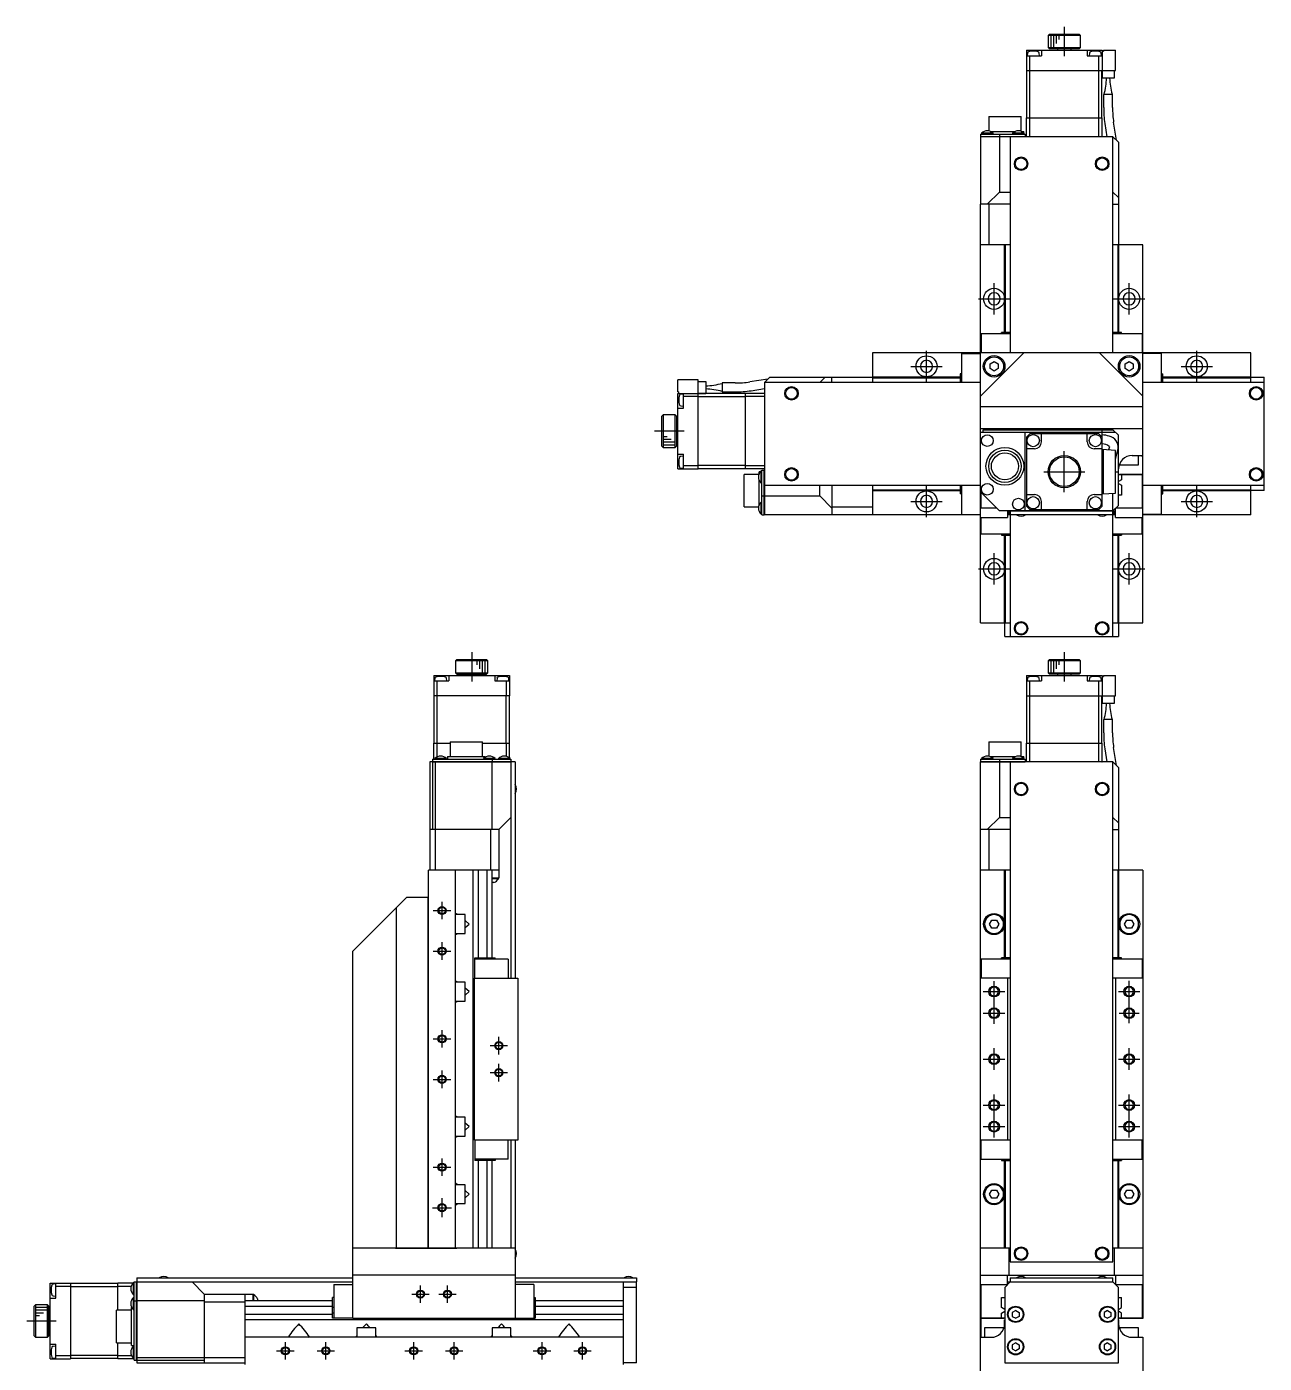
# Model space of a CAD drawing. Extents: x -3 to 923, y -8 to 769.
# Drawn here: x -2.7 to 455.3, y 274.6 to 769.4 of the extents above; entities that cross this region are included whole.
import ezdxf

# ---------------------------------------------------------------- set-up
doc = ezdxf.new("R2010")
doc.units = 0
doc.header["$LTSCALE"] = 0.5
doc.linetypes.add('CENTER', pattern=[50.8, 31.75, -6.35, 6.35, -6.35])
for name, color, linetype in [('MSM_CENTER', 1, 'CENTER'), ('MSM_CONTINUOUS', 7, 'CONTINUOUS'), ('MSM_NARROW', 5, 'CONTINUOUS')]:
    doc.layers.add(name, color=color, linetype=linetype)

msp = doc.modelspace()

# ---------------------------------------------------------------- linework, layer by layer
at = {"layer": 'MSM_CENTER'}
for p, q in [((381.32, 769.44), (381.32, 758.49)), ((355.32, 662.91), (355.32, 674.51)), ((405.32, 662.91), (405.32, 674.51)), ((349.52, 668.71), (361.12, 668.71)), ((399.52, 668.71), (411.12, 668.71)), ((330.32, 637.91), (330.32, 649.51)), ((430.32, 637.91), (430.32, 649.51)), ((324.52, 643.71), (336.12, 643.71)), ((424.52, 643.71), (436.12, 643.71)), ((240.55, 619.71), (229.6, 619.71)), ((381.32, 597.11), (381.32, 612.31)), ((373.72, 604.71), (388.92, 604.71)), ((330.32, 587.91), (330.32, 599.51)), ((430.32, 587.91), (430.32, 599.51)), ((324.52, 593.71), (336.12, 593.71)), ((424.52, 593.71), (436.12, 593.71)), ((355.32, 562.91), (355.32, 574.51)), ((405.32, 562.91), (405.32, 574.51)), ((349.52, 568.71), (361.12, 568.71)), ((399.52, 568.71), (411.12, 568.71)), ((162, 537.95), (162, 527)), ((381.32, 537.95), (381.32, 527)), ((151, 438.98), (151, 445.48)), ((147.75, 442.23), (154.25, 442.23)), ((147.75, 427.23), (154.25, 427.23)), ((151, 423.98), (151, 430.48)), ((355.32, 400.23), (355.32, 416.23)), ((405.32, 400.58), (405.32, 416.23)), ((351.32, 412.23), (359.32, 412.23)), ((401.32, 412.23), (409.32, 412.23)), ((351.32, 404.23), (359.32, 404.23)), ((401.67, 404.23), (408.97, 404.23)), ((151, 391.48), (151, 397.98)), ((147.75, 394.73), (154.25, 394.73)), ((168.75, 392.23), (175.25, 392.23)), ((172, 388.98), (172, 395.48)), ((355.32, 383.23), (355.32, 391.23)), ((405.32, 383.23), (405.32, 391.23)), ((351.32, 387.23), (359.32, 387.23)), ((401.32, 387.23), (409.32, 387.23)), ((151, 376.48), (151, 382.98)), ((168.75, 382.23), (175.25, 382.23)), ((172, 378.98), (172, 385.48)), ((147.75, 379.73), (154.25, 379.73)), ((355.32, 358.23), (355.32, 374.23)), ((405.32, 358.23), (405.32, 374.23)), ((351.32, 370.23), (359.32, 370.23)), ((401.32, 370.23), (409.32, 370.23)), ((351.32, 362.23), (359.32, 362.23)), ((401.32, 362.23), (409.32, 362.23)), ((147.75, 347.23), (154.25, 347.23)), ((151, 343.98), (151, 350.48)), ((147.5, 332.23), (154.5, 332.23)), ((151, 328.73), (151, 335.73)), ((143, 297), (143, 303.46)), ((153, 297), (153, 303.46)), ((139.77, 300.23), (146.23, 300.23)), ((149.77, 300.23), (156.23, 300.23)), ((8.22, 290.23), (-2.72, 290.23)), ((93, 276), (93, 282.46)), ((108, 276), (108, 282.46)), ((140.5, 276), (140.5, 282.46)), ((155.5, 276), (155.5, 282.46)), ((188, 276), (188, 282.46)), ((203, 276), (203, 282.46)), ((89.77, 279.23), (96.23, 279.23)), ((104.77, 279.23), (111.23, 279.23)), ((137.27, 279.23), (143.73, 279.23)), ((152.27, 279.23), (158.73, 279.23)), ((184.77, 279.23), (191.23, 279.23)), ((199.77, 279.23), (206.23, 279.23))]:
    msp.add_line(p, q, dxfattribs=at)
at = {"layer": 'MSM_CONTINUOUS'}
for p, q in [((375.82, 766.71), (375.32, 766.21)), ((387.32, 766.21), (375.32, 766.21)), ((375.32, 766.21), (375.32, 761.71)), ((375.82, 766.71), (386.82, 766.71)), ((387.32, 766.21), (386.82, 766.71)), ((387.32, 761.71), (387.32, 766.21)), ((367.32, 760.71), (395.32, 760.71)), ((367.32, 760.71), (367.32, 753.21)), ((367.32, 758.71), (372.82, 758.71)), ((367.66, 759.7), (367.57, 758.71)), ((368.52, 753.21), (368.52, 758.71)), ((372.07, 758.71), (371.99, 759.7)), ((372.82, 760.71), (372.82, 758.71)), ((375.32, 761.71), (387.32, 761.71)), ((375.32, 761.71), (375.82, 761.21)), ((386.82, 761.21), (375.82, 761.21)), ((378.82, 761.21), (378.82, 760.71)), ((383.82, 760.71), (383.82, 761.21)), ((386.82, 761.21), (387.32, 761.71)), ((389.82, 760.71), (389.82, 758.71)), ((389.82, 758.71), (395.32, 758.71)), ((390.66, 759.7), (390.57, 758.71)), ((394.12, 753.21), (394.12, 758.71)), ((395.07, 758.71), (394.99, 759.7)), ((395.32, 760.71), (395.32, 750.41)), ((395.32, 760.41), (395.82, 760.41)), ((395.82, 760.71), (400.32, 760.71)), ((395.82, 760.71), (395.82, 760.41)), ((400.32, 753.21), (400.32, 760.71)), ((367.32, 753.21), (400.32, 753.21)), ((367.42, 735.71), (367.42, 753.21)), ((368.56, 735.71), (368.56, 753.21)), ((394.08, 735.71), (394.08, 753.21)), ((395.22, 735.71), (395.22, 753.21)), ((399.72, 753.21), (399.72, 750.41)), ((399.72, 750.41), (395.32, 750.41)), ((399.17, 744.41), (395.87, 744.41)), ((395.87, 744.41), (395.87, 739.55)), ((399.17, 739.55), (399.17, 744.41)), ((353.32, 736.21), (365.32, 736.21)), ((353.32, 736.21), (353.32, 730.87)), ((365.32, 730.74), (365.32, 736.21)), ((367.32, 728.71), (367.32, 735.71)), ((367.32, 735.71), (395.32, 735.71)), ((368.52, 728.71), (368.52, 735.71)), ((394.12, 728.71), (394.12, 735.71)), ((395.32, 728.81), (395.32, 735.71)), ((396.3, 733.58), (397.07, 728.71)), ((400.62, 727.42), (399.56, 734.1)), ((350.32, 729.71), (350.32, 728.81)), ((350.32, 729.71), (366.82, 729.71)), ((350.32, 728.81), (350.42, 728.71)), ((350.32, 728.81), (366.82, 728.81)), ((399.32, 728.71), (350.32, 728.71)), ((350.32, 728.71), (350.32, 703.81)), ((350.67, 730.01), (350.67, 729.71)), ((354.97, 730.01), (350.67, 730.01)), ((353.9, 730.71), (363.24, 730.71)), ((354.97, 729.71), (354.97, 730.01)), ((357.32, 729.71), (357.32, 728.81)), ((357.36, 728.71), (357.32, 728.81)), ((357.32, 728.71), (357.32, 708.21)), ((361.32, 728.71), (361.32, 648.71)), ((362.17, 730.01), (362.17, 729.71)), ((366.47, 730.01), (362.17, 730.01)), ((365.4, 730.71), (366.32, 730.71)), ((366.32, 730.15), (366.32, 730.71)), ((366.47, 729.71), (366.47, 730.01)), ((366.72, 728.71), (366.82, 728.81)), ((366.82, 729.71), (366.82, 728.81)), ((395.22, 728.71), (395.32, 728.81)), ((401.32, 726.71), (399.32, 728.71)), ((399.32, 648.71), (399.32, 728.71)), ((401.32, 726.71), (401.32, 703.81)), ((352.82, 703.71), (357.32, 708.21)), ((357.32, 708.21), (361.32, 708.21)), ((399.32, 708.21), (401.32, 706.21)), ((350.32, 703.81), (350.42, 703.71)), ((350.32, 688.81), (350.32, 703.71)), ((361.32, 703.71), (350.42, 703.71)), ((353.32, 703.71), (353.32, 688.71)), ((399.32, 703.71), (401.32, 703.71)), ((401.22, 703.71), (401.32, 703.81)), ((401.32, 703.71), (401.32, 688.81)), ((350.32, 688.81), (350.42, 688.71)), ((350.32, 548.71), (350.32, 688.71)), ((361.32, 688.71), (350.32, 688.71)), ((359.22, 656.21), (359.22, 688.71)), ((359.52, 656.21), (359.52, 688.71)), ((410.32, 688.71), (399.32, 688.71)), ((401.12, 688.71), (401.12, 656.21)), ((401.22, 688.71), (401.32, 688.81)), ((401.42, 688.71), (401.42, 656.21)), ((410.32, 548.71), (410.32, 688.71)), ((350.52, 655.71), (350.52, 648.71)), ((361.32, 655.71), (350.52, 655.71)), ((358.12, 655.71), (358.12, 656.21)), ((361.32, 656.21), (358.12, 656.21)), ((402.52, 656.21), (399.32, 656.21)), ((410.12, 655.71), (399.32, 655.71)), ((402.52, 655.71), (402.52, 656.21)), ((410.12, 655.71), (410.12, 648.71)), ((310.32, 648.71), (310.32, 637.71)), ((450.32, 648.71), (310.32, 648.71)), ((343.32, 648.51), (343.32, 637.71)), ((343.32, 648.51), (350.32, 648.51)), ((350.32, 632.71), (366.32, 648.71)), ((394.32, 648.71), (410.32, 632.71)), ((417.32, 648.51), (410.32, 648.51)), ((417.32, 637.71), (417.32, 648.51)), ((450.32, 637.71), (450.32, 648.71)), ((353.82, 644.58), (355.32, 645.44)), ((353.82, 642.85), (353.82, 644.58)), ((355.32, 645.44), (356.82, 644.58)), ((356.82, 644.58), (356.82, 642.85)), ((403.82, 644.58), (405.32, 645.44)), ((403.82, 642.85), (403.82, 644.58)), ((405.32, 645.44), (406.82, 644.58)), ((406.82, 644.58), (406.82, 642.85)), ((245.82, 638.71), (238.32, 638.71)), ((238.32, 634.21), (238.32, 638.71)), ((245.82, 605.71), (245.82, 638.71)), ((271.62, 639.01), (264.94, 637.95)), ((272.32, 639.71), (270.32, 637.71)), ((272.32, 639.71), (295.22, 639.71)), ((290.82, 637.71), (292.82, 639.71)), ((295.32, 639.61), (295.22, 639.71)), ((295.32, 639.71), (310.22, 639.71)), ((295.32, 637.71), (295.32, 639.71)), ((310.32, 639.61), (310.22, 639.71)), ((310.32, 639.81), (342.82, 639.81)), ((310.32, 639.51), (342.82, 639.51)), ((342.82, 640.91), (342.82, 637.71)), ((343.32, 640.91), (342.82, 640.91)), ((355.32, 641.98), (353.82, 642.85)), ((356.82, 642.85), (355.32, 641.98)), ((405.32, 641.98), (403.82, 642.85)), ((406.82, 642.85), (405.32, 641.98)), ((417.32, 640.91), (417.82, 640.91)), ((417.82, 637.71), (417.82, 640.91)), ((417.82, 639.81), (450.32, 639.81)), ((417.82, 639.51), (450.32, 639.51)), ((450.32, 639.71), (455.32, 639.71)), ((455.32, 597.71), (455.32, 639.71)), ((238.32, 634.21), (238.62, 634.21)), ((238.32, 633.71), (248.62, 633.71)), ((238.32, 605.71), (238.32, 633.71)), ((238.62, 633.71), (238.62, 634.21)), ((240.32, 633.46), (239.34, 633.38)), ((240.32, 628.21), (240.32, 633.71)), ((245.82, 638.11), (248.62, 638.11)), ((263.32, 633.61), (245.82, 633.61)), ((248.62, 638.11), (248.62, 633.71)), ((254.62, 637.56), (254.62, 634.26)), ((259.48, 637.56), (254.62, 637.56)), ((254.62, 634.26), (259.48, 634.26)), ((270.22, 633.71), (263.32, 633.71)), ((263.32, 605.71), (263.32, 633.71)), ((265.46, 634.69), (270.32, 635.46)), ((270.32, 633.61), (270.22, 633.71)), ((350.32, 637.71), (270.32, 637.71)), ((270.32, 637.71), (270.32, 588.71)), ((455.32, 637.71), (410.32, 637.71)), ((239.34, 629.05), (240.32, 628.96)), ((245.82, 632.51), (240.32, 632.51)), ((263.32, 632.47), (245.82, 632.47)), ((270.32, 632.51), (263.32, 632.51)), ((350.32, 632.91), (350.42, 632.91)), ((410.32, 628.71), (350.32, 628.71)), ((350.42, 632.91), (350.42, 632.81)), ((410.32, 632.81), (410.22, 632.81)), ((232.82, 625.71), (232.32, 625.21)), ((232.32, 614.21), (232.32, 625.21)), ((237.32, 625.71), (232.82, 625.71)), ((232.82, 625.71), (232.82, 613.71)), ((237.82, 625.21), (237.32, 625.71)), ((237.32, 613.71), (237.32, 625.71)), ((237.82, 625.21), (237.82, 614.21)), ((238.32, 628.21), (240.32, 628.21)), ((238.32, 622.21), (237.82, 622.21)), ((350.32, 620.81), (350.42, 620.71)), ((350.32, 620.71), (410.32, 620.71)), ((400.32, 619.21), (350.32, 619.21)), ((351.32, 620.21), (399.32, 620.21)), ((351.32, 619.21), (351.32, 620.21)), ((351.32, 619.31), (395.32, 619.31)), ((362.32, 620.41), (362.32, 620.71)), ((398.32, 620.41), (362.32, 620.41)), ((366.82, 590.21), (366.82, 619.21)), ((368.52, 618.71), (367.32, 617.51)), ((394.12, 618.71), (368.52, 618.71)), ((372.82, 615.71), (372.82, 618.71)), ((389.82, 615.71), (389.82, 618.71)), ((395.32, 617.51), (394.12, 618.71)), ((395.32, 619.31), (395.22, 619.21)), ((395.32, 619.31), (395.32, 620.21)), ((395.32, 591.91), (395.32, 619.21)), ((398.32, 620.71), (398.32, 620.41)), ((401.32, 618.21), (399.32, 620.21)), ((410.32, 620.81), (410.22, 620.71)), ((232.32, 614.21), (232.82, 613.71)), ((232.82, 613.71), (237.32, 613.71)), ((237.32, 613.71), (237.82, 614.21)), ((237.82, 617.21), (238.32, 617.21)), ((367.32, 617.51), (367.32, 591.91)), ((397.98, 613.92), (397.71, 612.8)), ((397.85, 614.08), (397.93, 613.98)), ((397.93, 613.98), (397.97, 613.9)), ((401.32, 592.21), (401.32, 618.21)), ((238.32, 611.21), (240.32, 611.21)), ((240.32, 610.46), (239.34, 610.38)), ((240.32, 605.71), (240.32, 611.21)), ((370.32, 613.21), (367.32, 613.21)), ((395.32, 613.21), (392.32, 613.21)), ((400.32, 612.61), (395.32, 612.96)), ((395.82, 596.5), (395.82, 612.93)), ((400.32, 609.45), (401.19, 613.17)), ((400.32, 596.81), (400.32, 612.61)), ((401.19, 613.17), (401.19, 613.18)), ((406.42, 610.71), (410.32, 610.71)), ((408.82, 607.21), (408.82, 610.71)), ((410.22, 610.21), (410.22, 610.71)), ((410.32, 610.21), (410.22, 610.21)), ((238.32, 605.71), (245.82, 605.71)), ((239.34, 606.05), (240.32, 605.96)), ((245.82, 606.91), (240.32, 606.91)), ((263.32, 606.95), (245.82, 606.95)), ((263.32, 605.81), (245.82, 605.81)), ((262.82, 591.71), (262.82, 603.71)), ((268.29, 603.71), (262.82, 603.71)), ((270.32, 606.91), (263.32, 606.91)), ((270.32, 605.71), (263.32, 605.71)), ((268.32, 603.79), (268.32, 604.71)), ((268.89, 604.71), (268.32, 604.71)), ((269.32, 604.86), (269.03, 604.86)), ((269.03, 604.86), (269.03, 600.56)), ((269.32, 605.21), (270.22, 605.21)), ((269.32, 588.71), (269.32, 605.21)), ((270.32, 605.11), (270.22, 605.21)), ((270.22, 588.71), (270.22, 605.21)), ((400.32, 604.71), (401.32, 604.71)), ((401.42, 604.21), (401.32, 604.21)), ((401.42, 604.21), (401.42, 605.71)), ((410.32, 603.71), (401.72, 603.71)), ((401.72, 603.71), (401.72, 603.61)), ((401.82, 607.67), (401.82, 607.21)), ((401.82, 607.21), (408.82, 607.21)), ((268.32, 592.29), (268.32, 601.64)), ((269.03, 600.56), (269.32, 600.56)), ((270.32, 599.71), (350.32, 599.71)), ((290.82, 595.71), (290.82, 599.71)), ((295.32, 599.71), (295.32, 588.81)), ((310.32, 599.71), (310.32, 588.71)), ((342.82, 599.71), (342.82, 596.51)), ((343.32, 599.71), (343.32, 588.91)), ((401.32, 603.61), (410.12, 603.61)), ((402.52, 601.74), (401.33, 601.05)), ((401.33, 600.38), (402.52, 599.69)), ((402.52, 603.61), (402.52, 601.74)), ((402.52, 599.69), (402.52, 596.01)), ((410.12, 603.61), (410.12, 591.21)), ((410.32, 599.71), (455.32, 599.71)), ((417.32, 588.91), (417.32, 599.71)), ((417.82, 596.51), (417.82, 599.71)), ((450.32, 588.71), (450.32, 599.71)), ((269.32, 595.71), (270.22, 595.71)), ((270.32, 595.75), (270.22, 595.71)), ((270.32, 595.71), (290.82, 595.71)), ((295.32, 591.21), (290.82, 595.71)), ((342.82, 597.91), (310.32, 597.91)), ((342.82, 597.61), (310.32, 597.61)), ((343.32, 596.51), (342.82, 596.51)), ((350.32, 597.21), (357.32, 590.21)), ((350.52, 591.21), (350.52, 597.01)), ((367.32, 596.21), (370.32, 596.21)), ((392.32, 596.21), (395.32, 596.21)), ((395.32, 596.46), (400.32, 596.81)), ((399.32, 543.71), (399.32, 596.74)), ((402.52, 596.01), (401.32, 596.01)), ((417.32, 596.51), (417.82, 596.51)), ((450.32, 597.91), (417.82, 597.91)), ((450.32, 597.61), (417.82, 597.61)), ((455.32, 597.71), (450.32, 597.71)), ((262.82, 591.71), (268.16, 591.71)), ((269.32, 593.36), (269.03, 593.36)), ((269.03, 593.36), (269.03, 589.06)), ((269.03, 589.06), (269.32, 589.06)), ((295.32, 591.71), (310.32, 591.71)), ((343.32, 588.91), (350.32, 588.91)), ((356.32, 591.21), (350.52, 591.21)), ((399.82, 590.21), (357.32, 590.21)), ((360.32, 590.21), (360.32, 587.71)), ((360.82, 590.21), (360.82, 588.71)), ((361.32, 590.21), (361.32, 543.71)), ((399.32, 590.11), (361.32, 590.11)), ((367.32, 591.91), (368.52, 590.71)), ((368.52, 590.71), (394.12, 590.71)), ((372.82, 590.71), (372.82, 593.71)), ((389.82, 590.71), (389.82, 593.71)), ((394.12, 590.71), (395.32, 591.91)), ((401.32, 592.21), (399.32, 590.21)), ((399.82, 588.71), (399.82, 590.21)), ((400.32, 591.01), (400.12, 591.01)), ((410.12, 591.21), (400.32, 591.21)), ((400.32, 587.71), (400.32, 591.01)), ((417.32, 588.91), (410.32, 588.91)), ((269.32, 588.71), (270.22, 588.71)), ((270.22, 588.71), (270.32, 588.81)), ((295.22, 588.71), (270.32, 588.71)), ((295.22, 588.71), (295.32, 588.81)), ((310.22, 588.71), (295.32, 588.71)), ((310.22, 588.71), (310.32, 588.81)), ((350.32, 588.71), (310.32, 588.71)), ((350.32, 587.71), (360.32, 587.71)), ((350.52, 581.71), (350.52, 587.71)), ((400.32, 588.71), (360.32, 588.71)), ((400.32, 587.71), (410.32, 587.71)), ((410.12, 581.71), (410.12, 587.71)), ((450.32, 588.71), (410.32, 588.71)), ((350.52, 581.71), (361.32, 581.71)), ((358.12, 581.71), (358.12, 581.21)), ((358.12, 581.21), (361.32, 581.21)), ((359.22, 548.71), (359.22, 581.21)), ((359.52, 548.71), (359.52, 581.21)), ((399.32, 581.71), (410.12, 581.71)), ((399.32, 581.21), (402.52, 581.21)), ((401.12, 581.21), (401.12, 548.71)), ((401.42, 581.21), (401.42, 548.71)), ((402.52, 581.71), (402.52, 581.21)), ((350.32, 548.71), (361.32, 548.71)), ((359.32, 543.71), (359.32, 548.71)), ((399.32, 548.71), (410.32, 548.71)), ((401.32, 548.71), (401.32, 543.71)), ((359.32, 543.71), (401.32, 543.71)), ((156.5, 535.23), (156, 534.73)), ((156, 534.73), (156, 530.23)), ((168, 534.73), (156, 534.73)), ((156.5, 535.23), (167.5, 535.23)), ((168, 534.73), (167.5, 535.23)), ((168, 530.23), (168, 534.73)), ((375.82, 535.23), (375.32, 534.73)), ((387.32, 534.73), (375.32, 534.73)), ((375.32, 534.73), (375.32, 530.23)), ((375.82, 535.23), (386.82, 535.23)), ((387.32, 534.73), (386.82, 535.23)), ((387.32, 530.23), (387.32, 534.73)), ((156, 530.23), (156.5, 529.73)), ((156, 530.23), (168, 530.23)), ((156.5, 529.73), (167.5, 529.73)), ((159.5, 529.73), (159.5, 529.23)), ((164.5, 529.23), (164.5, 529.73)), ((167.5, 529.73), (168, 530.23)), ((375.32, 530.23), (387.32, 530.23)), ((375.32, 530.23), (375.82, 529.73)), ((386.82, 529.73), (375.82, 529.73)), ((378.82, 529.73), (378.82, 529.23)), ((383.82, 529.23), (383.82, 529.73)), ((386.82, 529.73), (387.32, 530.23)), ((148, 529.23), (148, 521.73)), ((148, 529.23), (176, 529.23)), ((148, 527.23), (153.5, 527.23)), ((148.34, 528.21), (148.25, 527.23)), ((149.2, 521.73), (149.2, 527.23)), ((152.75, 527.23), (152.66, 528.21)), ((153.5, 529.23), (153.5, 527.23)), ((170.5, 529.23), (170.5, 527.23)), ((170.5, 527.23), (176, 527.23)), ((171.34, 528.21), (171.25, 527.23)), ((174.8, 521.73), (174.8, 527.23)), ((175.75, 527.23), (175.66, 528.21)), ((176, 529.23), (176, 521.73)), ((367.32, 529.23), (367.32, 521.73)), ((367.32, 529.23), (395.32, 529.23)), ((367.32, 527.23), (372.82, 527.23)), ((367.66, 528.21), (367.57, 527.23)), ((368.52, 521.73), (368.52, 527.23)), ((372.07, 527.23), (371.99, 528.21)), ((372.82, 529.23), (372.82, 527.23)), ((389.82, 529.23), (389.82, 527.23)), ((389.82, 527.23), (395.32, 527.23)), ((390.66, 528.21), (390.57, 527.23)), ((394.12, 521.73), (394.12, 527.23)), ((395.07, 527.23), (394.99, 528.21)), ((395.32, 529.23), (395.32, 518.93)), ((395.32, 528.93), (395.82, 528.93)), ((395.82, 529.23), (400.32, 529.23)), ((395.82, 529.23), (395.82, 528.93)), ((400.32, 521.73), (400.32, 529.23)), ((176, 521.73), (148, 521.73)), ((148.1, 504.23), (148.1, 521.73)), ((149.24, 504.23), (149.24, 521.73)), ((174.76, 504.23), (174.76, 521.73)), ((175.9, 504.23), (175.9, 521.73)), ((367.32, 521.73), (400.32, 521.73)), ((367.42, 504.23), (367.42, 521.73)), ((368.56, 504.23), (368.56, 521.73)), ((394.08, 504.23), (394.08, 521.73)), ((395.22, 504.23), (395.22, 521.73)), ((399.72, 521.73), (399.72, 518.93)), ((399.72, 518.93), (395.32, 518.93)), ((399.17, 512.93), (395.87, 512.93)), ((395.87, 512.93), (395.87, 508.06)), ((399.17, 508.06), (399.17, 512.93)), ((154, 504.73), (154, 499.23)), ((154, 504.73), (166, 504.73)), ((166, 499.23), (166, 504.73)), ((353.32, 504.73), (365.32, 504.73)), ((353.32, 504.73), (353.32, 499.38)), ((365.32, 499.25), (365.32, 504.73)), ((148, 498.23), (148, 504.23)), ((148, 504.23), (154, 504.23)), ((149.2, 499.13), (149.2, 504.23)), ((166, 504.23), (176, 504.23)), ((174.8, 499.32), (174.8, 504.23)), ((176, 498.66), (176, 504.23)), ((367.32, 497.23), (367.32, 504.23)), ((367.32, 504.23), (395.32, 504.23)), ((368.52, 497.23), (368.52, 504.23)), ((394.12, 497.23), (394.12, 504.23)), ((395.32, 497.33), (395.32, 504.23)), ((396.3, 502.09), (397.07, 497.23)), ((400.62, 495.93), (399.56, 502.61)), ((147.4, 497.23), (146.5, 497.23)), ((146.5, 497.23), (146.5, 457.23)), ((147.4, 497.23), (147.5, 497.13)), ((147.5, 498.23), (176.5, 498.23)), ((147.5, 498.23), (147.5, 497.33)), ((147.5, 497.33), (176.5, 497.33)), ((147.5, 497.33), (147.6, 497.23)), ((176.5, 497.23), (147.5, 497.23)), ((147.5, 497.23), (147.5, 472.23)), ((148.35, 498.52), (148.35, 498.23)), ((152.65, 498.52), (148.35, 498.52)), ((148.5, 497.23), (148.5, 457.23)), ((152.65, 498.23), (152.65, 498.52)), ((153, 499.23), (153, 498.23)), ((153, 499.23), (167, 499.23)), ((166.35, 498.52), (166.35, 498.23)), ((170.65, 498.52), (166.35, 498.52)), ((167, 499.02), (167, 499.23)), ((169.46, 497.23), (169.5, 497.33)), ((169.5, 498.23), (169.5, 497.33)), ((169.5, 472.23), (169.5, 497.23)), ((170.65, 498.23), (170.65, 498.52)), ((171.85, 498.52), (171.85, 498.23)), ((176.15, 498.52), (171.85, 498.52)), ((176.15, 498.23), (176.15, 498.52)), ((176.4, 497.23), (176.5, 497.33)), ((176.5, 498.23), (176.5, 497.33)), ((176.6, 497.23), (176.5, 497.13)), ((176.5, 497.23), (176.5, 417.23)), ((178, 497.23), (176.6, 497.23)), ((178, 497.23), (178, 417.23)), ((350.32, 498.23), (350.32, 497.33)), ((350.32, 498.23), (366.82, 498.23)), ((350.32, 497.33), (350.42, 497.23)), ((350.32, 497.33), (366.82, 497.33)), ((350.32, 258.23), (350.32, 497.23)), ((399.32, 497.23), (350.32, 497.23)), ((350.67, 498.52), (350.67, 498.23)), ((354.97, 498.52), (350.67, 498.52)), ((353.9, 499.23), (363.24, 499.23)), ((354.97, 498.23), (354.97, 498.52)), ((357.32, 498.23), (357.32, 497.33)), ((357.36, 497.23), (357.32, 497.33)), ((357.32, 497.23), (357.32, 476.73)), ((361.32, 497.23), (361.32, 312.23)), ((362.17, 498.52), (362.17, 498.23)), ((366.47, 498.52), (362.17, 498.52)), ((365.4, 499.23), (366.32, 499.23)), ((366.32, 498.66), (366.32, 499.23)), ((366.47, 498.23), (366.47, 498.52)), ((366.72, 497.23), (366.82, 497.33)), ((366.82, 498.23), (366.82, 497.33)), ((395.22, 497.23), (395.32, 497.33)), ((401.32, 495.23), (399.32, 497.23)), ((399.32, 312.23), (399.32, 497.23)), ((401.32, 495.23), (401.32, 457.23)), ((172, 472.23), (176.5, 476.73)), ((352.82, 472.23), (357.32, 476.73)), ((357.32, 476.73), (361.32, 476.73)), ((399.32, 476.73), (401.32, 474.73)), ((172, 472.23), (146.5, 472.23)), ((169, 457.23), (169, 472.23)), ((172, 472.23), (172, 454.23)), ((361.32, 472.23), (350.32, 472.23)), ((353.32, 472.23), (353.32, 457.23)), ((399.32, 472.23), (401.32, 472.23)), ((146, 317.23), (146, 457.23)), ((172, 457.23), (146, 457.23)), ((156, 317.23), (156, 457.23)), ((162.5, 317.23), (162.5, 457.23)), ((164.46, 424.73), (164.46, 457.23)), ((167.54, 457.23), (167.54, 424.73)), ((169.5, 424.73), (169.5, 457.23)), ((361.32, 457.23), (350.32, 457.23)), ((359.22, 424.73), (359.22, 457.23)), ((359.52, 424.73), (359.52, 457.23)), ((410.32, 457.23), (399.32, 457.23)), ((401.12, 457.23), (401.12, 424.73)), ((401.42, 457.23), (401.42, 424.73)), ((410.32, 457.23), (410.32, 291.23)), ((172, 454.23), (169.5, 454.23)), ((171.85, 454.03), (169.5, 454.03)), ((170.22, 452.58), (169.5, 452.58)), ((171.85, 454.03), (171.85, 454.23)), ((138, 447.23), (118, 427.23)), ((138, 447.23), (146, 447.23)), ((145.9, 317.23), (145.9, 447.23)), ((134, 443.23), (134, 317.23)), ((156.12, 441.13), (156, 440.97)), ((159.5, 440.73), (156, 440.73)), ((156.87, 440.73), (156.12, 441.13)), ((159.5, 433.73), (159.5, 440.73)), ((161, 437.23), (159.5, 438.55)), ((159.5, 435.91), (161, 437.23)), ((353.59, 437.23), (354.46, 438.73)), ((354.46, 435.73), (353.59, 437.23)), ((354.46, 438.73), (356.19, 438.73)), ((356.19, 435.73), (354.46, 435.73)), ((356.19, 438.73), (357.05, 437.23)), ((357.05, 437.23), (356.19, 435.73)), ((403.59, 437.23), (404.46, 438.73)), ((404.46, 435.73), (403.59, 437.23)), ((404.46, 438.73), (406.19, 438.73)), ((406.19, 435.73), (404.46, 435.73)), ((406.19, 438.73), (407.05, 437.23)), ((407.05, 437.23), (406.19, 435.73)), ((156, 433.73), (159.5, 433.73)), ((156, 433.48), (156.12, 433.33)), ((156.12, 433.33), (156.87, 433.73)), ((118, 317.33), (118, 427.23)), ((163.1, 424.73), (170.7, 424.73)), ((163.1, 417.23), (163.1, 424.73)), ((175.5, 424.23), (163.1, 424.23)), ((164.98, 424.23), (164.98, 424.73)), ((167.02, 424.23), (167.02, 424.73)), ((170.7, 424.23), (170.7, 424.73)), ((175.5, 424.23), (175.5, 417.23)), ((350.52, 424.23), (350.52, 417.23)), ((361.32, 424.23), (350.52, 424.23)), ((358.12, 424.23), (358.12, 424.73)), ((361.32, 424.73), (358.12, 424.73)), ((402.52, 424.73), (399.32, 424.73)), ((410.12, 424.23), (399.32, 424.23)), ((402.52, 424.23), (402.52, 424.73)), ((410.12, 424.23), (410.12, 417.23)), ((156.12, 416.13), (156, 415.97)), ((159.5, 415.73), (156, 415.73)), ((156.87, 415.73), (156.12, 416.13)), ((159.5, 408.73), (159.5, 415.73)), ((163, 357.23), (163, 417.23)), ((163, 417.23), (179, 417.23)), ((179, 417.23), (179, 357.23)), ((361.32, 417.23), (350.32, 417.23)), ((360.32, 417.23), (360.32, 357.23)), ((410.32, 417.23), (399.32, 417.23)), ((400.32, 417.23), (400.32, 357.23)), ((161, 412.23), (159.5, 413.55)), ((159.5, 410.91), (161, 412.23)), ((156, 408.73), (159.5, 408.73)), ((156, 408.48), (156.12, 408.33)), ((156.12, 408.33), (156.87, 408.73)), ((156.12, 366.13), (156, 365.97)), ((159.5, 365.73), (156, 365.73)), ((156.87, 365.73), (156.12, 366.13)), ((159.5, 358.73), (159.5, 365.73)), ((161, 362.23), (159.5, 363.55)), ((159.5, 360.91), (161, 362.23)), ((156, 358.73), (159.5, 358.73)), ((156, 358.48), (156.12, 358.33)), ((156.12, 358.33), (156.87, 358.73)), ((179, 357.23), (163, 357.23)), ((163.1, 357.23), (163.1, 349.73)), ((175.5, 350.23), (175.5, 357.23)), ((176.5, 357.23), (176.5, 317.23)), ((178, 357.23), (178, 291.23)), ((361.32, 357.23), (350.32, 357.23)), ((350.52, 350.23), (350.52, 357.23)), ((410.32, 357.23), (399.32, 357.23)), ((410.12, 350.23), (410.12, 357.23)), ((175.5, 350.23), (163.1, 350.23)), ((170.7, 349.73), (163.1, 349.73)), ((164.46, 317.23), (164.46, 349.73)), ((164.98, 350.23), (164.98, 349.73)), ((167.02, 350.23), (167.02, 349.73)), ((167.54, 349.73), (167.54, 317.23)), ((169.5, 317.23), (169.5, 349.73)), ((170.7, 350.23), (170.7, 349.73)), ((350.52, 350.23), (361.32, 350.23)), ((358.12, 350.23), (358.12, 349.73)), ((358.12, 349.73), (361.32, 349.73)), ((359.22, 317.23), (359.22, 349.73)), ((359.52, 317.23), (359.52, 349.73)), ((399.32, 350.23), (410.12, 350.23)), ((399.32, 349.73), (402.52, 349.73)), ((401.12, 349.73), (401.12, 317.23)), ((401.42, 349.73), (401.42, 317.23)), ((402.52, 350.23), (402.52, 349.73)), ((156.12, 341.13), (156, 340.97)), ((159.5, 340.73), (156, 340.73)), ((156.87, 340.73), (156.12, 341.13)), ((159.5, 333.73), (159.5, 340.73)), ((161, 337.23), (159.5, 338.55)), ((159.5, 335.91), (161, 337.23)), ((353.59, 337.23), (354.46, 338.73)), ((354.46, 335.73), (353.59, 337.23)), ((354.46, 338.73), (356.19, 338.73)), ((356.19, 338.73), (357.05, 337.23)), ((357.05, 337.23), (356.19, 335.73)), ((403.59, 337.23), (404.46, 338.73)), ((404.46, 335.73), (403.59, 337.23)), ((404.46, 338.73), (406.19, 338.73)), ((406.19, 338.73), (407.05, 337.23)), ((407.05, 337.23), (406.19, 335.73)), ((156, 333.73), (159.5, 333.73)), ((156, 333.48), (156.12, 333.33)), ((156.12, 333.33), (156.87, 333.73)), ((356.19, 335.73), (354.46, 335.73)), ((406.19, 335.73), (404.46, 335.73)), ((118, 317.33), (118.1, 317.23)), ((118, 291.23), (118, 317.23)), ((178, 317.23), (118, 317.23)), ((133.8, 317.23), (133.8, 317.13)), ((156.5, 317.13), (133.8, 317.13)), ((156.5, 317.13), (156.5, 317.23)), ((361.32, 317.23), (350.32, 317.23)), ((360.82, 317.23), (360.82, 307.23)), ((410.32, 317.23), (399.32, 317.23)), ((399.82, 317.23), (399.82, 307.23)), ((361.32, 312.23), (399.32, 312.23)), ((178, 307.23), (118, 307.23)), ((350.32, 307.23), (410.32, 307.23)), ((360.32, 303.93), (360.32, 307.23)), ((400.32, 307.23), (400.32, 303.93)), ((6, 276.23), (6, 304.23)), ((6, 304.23), (13.5, 304.23)), ((8, 303.98), (7.01, 303.89)), ((8, 298.73), (8, 304.23)), ((13.5, 303.03), (8, 303.03)), ((13.5, 304.23), (13.5, 276.23)), ((31, 304.13), (13.5, 304.13)), ((31, 302.98), (13.5, 302.98)), ((36.56, 304.23), (31, 304.23)), ((31, 294.23), (31, 304.23)), ((35.91, 303.03), (31, 303.03)), ((37, 304.38), (36.71, 304.38)), ((36.71, 304.38), (36.71, 300.08)), ((37, 304.73), (37.9, 304.73)), ((37, 275.73), (37, 304.73)), ((38, 304.63), (37.9, 304.73)), ((37.9, 275.73), (37.9, 304.73)), ((38, 306.23), (38, 304.83)), ((38, 306.23), (118, 306.23)), ((38, 304.83), (38.1, 304.73)), ((38, 304.73), (118, 304.73)), ((38, 304.73), (38, 275.73)), ((63, 300.23), (58.5, 304.73)), ((111, 303.73), (111, 291.33)), ((111, 303.73), (118, 303.73)), ((178, 306.23), (223, 306.23)), ((178, 304.73), (223, 304.73)), ((185, 303.73), (178, 303.73)), ((185, 303.73), (185, 291.33)), ((218, 304.73), (218, 274.23)), ((223, 302.73), (218, 302.73)), ((222.9, 304.73), (223, 304.83)), ((223, 306.23), (223, 304.83)), ((223, 274.73), (223, 304.73)), ((350.52, 303.73), (360.32, 303.73)), ((350.52, 291.33), (350.52, 303.73)), ((361.32, 304.73), (359.32, 302.73)), ((359.32, 302.73), (359.32, 274.73)), ((360.32, 304.73), (399.32, 304.73)), ((360.52, 303.93), (360.32, 303.93)), ((361.32, 306.23), (399.32, 306.23)), ((361.32, 306.23), (361.32, 304.73)), ((361.32, 304.83), (399.32, 304.83)), ((399.32, 304.73), (399.32, 306.23)), ((399.32, 304.73), (401.32, 302.73)), ((400.32, 303.93), (400.12, 303.93)), ((400.32, 303.73), (410.12, 303.73)), ((401.32, 274.73), (401.32, 302.73)), ((410.12, 303.73), (410.12, 291.33)), ((6, 298.73), (8, 298.73)), ((7.01, 299.56), (8, 299.48)), ((36.71, 300.08), (37, 300.08)), ((37, 298.88), (36.71, 298.88)), ((36.71, 298.88), (36.71, 294.58)), ((37, 297.73), (37.9, 297.73)), ((38, 297.68), (37.9, 297.73)), ((63, 297.73), (38, 297.73)), ((63, 300.23), (81, 300.23)), ((63, 300.23), (63, 274.73)), ((78, 297.23), (63, 297.23)), ((78, 300.23), (78, 274.23)), ((110.5, 297.73), (78, 297.73)), ((81, 300.23), (81, 297.73)), ((81.2, 300.08), (81, 300.08)), ((81.2, 300.08), (81.2, 297.73)), ((82.65, 298.45), (82.65, 297.73)), ((110.5, 291.33), (110.5, 298.93)), ((111, 298.93), (110.5, 298.93)), ((185, 298.93), (185.5, 298.93)), ((185.5, 298.93), (185.5, 291.33)), ((218, 297.73), (185.5, 297.73)), ((358.12, 298.93), (359.32, 298.93)), ((358.12, 295.25), (358.12, 298.93)), ((401.32, 298.93), (402.52, 298.93)), ((402.52, 295.25), (402.52, 298.93)), ((0.5, 296.23), (0, 295.73)), ((0, 284.73), (0, 295.73)), ((0.5, 296.23), (0.5, 284.23)), ((5, 296.23), (0.5, 296.23)), ((5.5, 295.73), (5, 296.23)), ((5, 284.23), (5, 296.23)), ((5.5, 284.73), (5.5, 295.73)), ((6, 292.73), (5.5, 292.73)), ((36, 294.23), (30.5, 294.23)), ((30.5, 282.23), (30.5, 294.23)), ((36.2, 295.23), (36, 295.23)), ((36, 281.23), (36, 295.23)), ((36.71, 294.58), (37, 294.58)), ((78, 295.76), (110.5, 295.76)), ((110.5, 292.69), (78, 292.69)), ((111, 295.25), (110.5, 295.25)), ((111, 293.2), (110.5, 293.2)), ((185, 295.25), (185.5, 295.25)), ((185, 293.2), (185.5, 293.2)), ((185.5, 295.76), (218, 295.76)), ((218, 292.69), (185.5, 292.69)), ((359.32, 294.56), (358.12, 295.25)), ((358.12, 293.2), (359.32, 293.89)), ((358.12, 291.33), (358.12, 293.2)), ((363.32, 294.17), (362.07, 293.45)), ((362.07, 293.45), (362.07, 292)), ((362.07, 292), (363.32, 291.28)), ((363.32, 294.17), (364.57, 293.45)), ((364.57, 292), (363.32, 291.28)), ((364.57, 293.45), (364.57, 292)), ((397.32, 294.17), (396.07, 293.45)), ((396.07, 293.45), (396.07, 292)), ((396.07, 292), (397.32, 291.28)), ((397.32, 294.17), (398.57, 293.45)), ((398.57, 292), (397.32, 291.28)), ((398.57, 293.45), (398.57, 292)), ((401.33, 294.56), (402.52, 295.25)), ((402.52, 293.2), (401.33, 293.89)), ((402.52, 291.33), (402.52, 293.2)), ((5.5, 287.73), (6, 287.73)), ((218, 290.73), (78, 290.73)), ((118, 291.33), (110.5, 291.33)), ((178, 291.23), (118, 291.23)), ((119.5, 287.73), (119.5, 284.23)), ((126.5, 287.73), (119.5, 287.73)), ((126.5, 284.23), (126.5, 287.73)), ((176.5, 287.73), (169.5, 287.73)), ((169.5, 287.73), (169.5, 284.23)), ((176.5, 284.23), (176.5, 287.73)), ((178, 291.33), (185.5, 291.33)), ((358.92, 291.23), (350.32, 291.23)), ((350.42, 291.23), (350.42, 284.23)), ((359.32, 291.33), (350.52, 291.33)), ((358.82, 287.73), (351.82, 287.73)), ((351.82, 287.73), (351.82, 284.23)), ((358.82, 287.27), (358.82, 287.73)), ((358.92, 291.33), (358.92, 291.23)), ((359.32, 290.73), (359.22, 290.73)), ((359.22, 289.23), (359.22, 290.73)), ((410.12, 291.33), (401.32, 291.33)), ((401.42, 290.73), (401.32, 290.73)), ((401.42, 290.73), (401.42, 289.23)), ((401.72, 291.23), (401.72, 291.33)), ((410.32, 291.23), (401.72, 291.23)), ((408.82, 287.73), (401.82, 287.73)), ((401.82, 287.73), (401.82, 287.27)), ((408.82, 284.23), (408.82, 287.73)), ((0, 284.73), (0.5, 284.23)), ((0.5, 284.23), (5, 284.23)), ((5, 284.23), (5.5, 284.73)), ((30.5, 282.23), (36, 282.23)), ((31, 276.23), (31, 282.23)), ((218, 284.23), (78, 284.23)), ((94.26, 284.23), (94.1, 284.36)), ((101.74, 284.23), (101.9, 284.36)), ((119.26, 284.23), (119.1, 284.36)), ((126.74, 284.23), (126.9, 284.36)), ((169.26, 284.23), (169.1, 284.36)), ((176.74, 284.23), (176.9, 284.36)), ((194.26, 284.23), (194.1, 284.36)), ((201.74, 284.23), (201.9, 284.36)), ((350.32, 284.23), (354.22, 284.23)), ((363.32, 282.17), (362.07, 281.45)), ((363.32, 282.17), (364.57, 281.45)), ((397.32, 282.17), (396.07, 281.45)), ((397.32, 282.17), (398.57, 281.45)), ((406.42, 284.23), (410.32, 284.23)), ((410.32, 284.23), (410.32, 258.23)), ((6, 281.73), (8, 281.73)), ((8, 280.98), (7.01, 280.89)), ((8, 276.23), (8, 281.73)), ((13.5, 277.43), (8, 277.43)), ((31, 277.47), (13.5, 277.47)), ((36.1, 277.43), (31, 277.43)), ((36, 281.23), (37, 281.23)), ((37, 280.88), (36.71, 280.88)), ((36.71, 280.88), (36.71, 276.58)), ((362.07, 281.45), (362.07, 280)), ((362.07, 280), (363.32, 279.28)), ((364.57, 280), (363.32, 279.28)), ((364.57, 281.45), (364.57, 280)), ((396.07, 281.45), (396.07, 280)), ((396.07, 280), (397.32, 279.28)), ((398.57, 280), (397.32, 279.28)), ((398.57, 281.45), (398.57, 280)), ((6, 276.23), (13.5, 276.23)), ((7.01, 276.56), (8, 276.48)), ((31, 276.33), (13.5, 276.33)), ((37, 276.23), (31, 276.23)), ((36.71, 276.58), (37, 276.58)), ((37, 275.73), (37.9, 275.73)), ((37.9, 275.73), (38, 275.83)), ((38, 276.73), (78, 276.73)), ((38, 275.63), (38.1, 275.73)), ((38, 275.73), (63, 275.73)), ((38, 275.63), (38, 274.73)), ((38, 274.73), (78, 274.73)), ((223, 274.73), (218, 274.73)), ((359.32, 274.73), (401.32, 274.73))]:
    msp.add_line(p, q, dxfattribs=at)
for centre, radius in [((365.32, 718.71), 2.5), ((365.32, 718.71), 2.15), ((395.32, 718.71), 2.5), ((395.32, 718.71), 2.15), ((355.32, 668.71), 3.9), ((405.32, 668.71), 3.9), ((330.32, 643.71), 3.9), ((355.32, 643.71), 4), ((355.32, 643.71), 3.5), ((405.32, 643.71), 4), ((405.32, 643.71), 3.5), ((430.32, 643.71), 3.9), ((280.32, 633.71), 2.5), ((280.32, 633.71), 2.15), ((452.32, 633.71), 2.5), ((452.32, 633.71), 2.15), ((352.82, 616.21), 2.15), ((359.32, 606.71), 7), ((369.82, 616.21), 2.25), ((392.82, 616.21), 2.25), ((359.32, 606.71), 6), ((359.32, 606.71), 5), ((381.32, 604.71), 6), ((381.32, 604.71), 5.5), ((280.32, 603.71), 2.5), ((280.32, 603.71), 2.15), ((452.32, 603.71), 2.5), ((452.32, 603.71), 2.15), ((352.82, 598.21), 2.15), ((330.32, 593.71), 3.9), ((364.32, 592.71), 2.15), ((369.82, 593.21), 2.25), ((392.82, 593.21), 2.25), ((430.32, 593.71), 3.9), ((355.32, 568.71), 3.9), ((405.32, 568.71), 3.9), ((365.32, 546.71), 2.5), ((365.32, 546.71), 2.15), ((395.32, 546.71), 2.5), ((395.32, 546.71), 2.15), ((365.32, 487.23), 2.5), ((365.32, 487.23), 2.15), ((395.32, 487.23), 2.5), ((395.32, 487.23), 2.15), ((151, 442.23), 1.23), ((355.32, 437.23), 3.9), ((405.32, 437.23), 3.9), ((151, 427.23), 1.23), ((151, 394.73), 1.23), ((172, 392.23), 1.23), ((172, 382.23), 1.23), ((151, 379.73), 1.23), ((151, 347.23), 1.23), ((355.32, 337.23), 3.9), ((405.32, 337.23), 3.9), ((151, 332.23), 1.23), ((365.32, 315.23), 2.5), ((365.32, 315.23), 2.15), ((395.32, 315.23), 2.5), ((395.32, 315.23), 2.15), ((143, 300.23), 1.23), ((153, 300.23), 1.23), ((363.32, 292.73), 3), ((363.32, 292.73), 2.75), ((397.32, 292.73), 3), ((397.32, 292.73), 2.75), ((363.32, 280.73), 3), ((363.32, 280.73), 2.75), ((397.32, 280.73), 3), ((397.32, 280.73), 2.75), ((93, 279.23), 1.23), ((108, 279.23), 1.23), ((140.5, 279.23), 1.23), ((155.5, 279.23), 1.23), ((188, 279.23), 1.23), ((203, 279.23), 1.23)]:
    msp.add_circle(centre, radius, dxfattribs=at)
at = {"layer": 'MSM_CONTINUOUS', "extrusion": (0, 0, -1)}
for centre, radius in [((-355.32, 668.71), 2.25), ((-405.32, 668.71), 2.25), ((-330.32, 643.71), 2.25), ((-430.32, 643.71), 2.25), ((-330.32, 593.71), 2.25), ((-430.32, 593.71), 2.25), ((-355.32, 568.71), 2.25), ((-405.32, 568.71), 2.25), ((-355.32, 437.23), 3.5), ((-405.32, 437.23), 3.5), ((-355.32, 412.23), 1.62), ((-405.32, 412.23), 1.62), ((-355.32, 404.23), 1.62), ((-405.32, 404.23), 1.62), ((-355.32, 387.23), 1.62), ((-405.32, 387.23), 1.62), ((-355.32, 370.23), 1.62), ((-405.32, 370.23), 1.62), ((-355.32, 362.23), 1.62), ((-405.32, 362.23), 1.62), ((-355.32, 337.23), 3.5), ((-405.32, 337.23), 3.5)]:
    msp.add_circle(centre, radius, dxfattribs=at)
at = {"layer": 'MSM_CONTINUOUS'}
for centre, radius, start, end in [((368.16, 759.65), 0.5, 107.6292, 175), ((369.82, 754.41), 6, 72.3708, 107.6292), ((371.49, 759.65), 0.5, 5, 72.3708), ((391.16, 759.65), 0.5, 107.6292, 175), ((392.82, 754.41), 6, 72.3708, 107.6292), ((394.49, 759.65), 0.5, 5, 72.3708), ((370.08, 751.56), 26.91, 344.5954, 357.5566), ((426.66, 751.83), 28.62, 182.8322, 195.0159), ((435.08, 739.36), 39.2, 179.7178, 188.4755), ((434.84, 739.34), 35.66, 179.6613, 188.4567), ((352.82, 727.91), 3, 44.22, 135.78), ((364.32, 727.91), 3, 44.22, 135.78), ((239.38, 632.88), 0.5, 95, 162.3708), ((247.21, 665.05), 28.62, 272.8322, 285.0159), ((247.47, 608.47), 26.91, 74.5954, 87.5566), ((259.69, 673.23), 35.66, 269.6613, 278.4567), ((259.68, 673.47), 39.2, 269.7178, 278.4755), ((244.62, 631.21), 6, 162.3708, 197.6292), ((239.38, 629.55), 0.5, 197.6292, 265), ((370.32, 615.71), 2.5, 270, 0), ((392.32, 615.71), 2.5, 180, 270), ((394.74, 608.91), 9.45, 70.4373, 86.4987), ((395.13, 610.67), 4.37, 51.3798, 87.4338), ((397.1, 613.75), 4.14, 352.4446, 78.6833), ((244.62, 608.21), 6, 162.3708, 197.6292), ((239.38, 609.88), 0.5, 95, 162.3708), ((406.42, 605.71), 5, 90, 180), ((239.38, 606.55), 0.5, 197.6292, 265), ((271.12, 602.71), 3, 134.22, 225.78), ((370.32, 593.71), 2.5, 0, 90), ((392.32, 593.71), 2.5, 90, 180), ((271.12, 591.21), 3, 134.22, 225.78), ((365.32, 591.21), 3, 236.4427, 303.5573), ((395.32, 591.21), 3, 236.4427, 303.5573), ((148.83, 528.17), 0.5, 107.6292, 175), ((150.5, 522.93), 6, 72.3708, 107.6292), ((152.17, 528.17), 0.5, 5, 72.3708), ((171.83, 528.17), 0.5, 107.6292, 175), ((173.5, 522.93), 6, 72.3708, 107.6292), ((175.17, 528.17), 0.5, 5, 72.3708), ((368.16, 528.17), 0.5, 107.6292, 175), ((369.82, 522.93), 6, 72.3708, 107.6292), ((371.49, 528.17), 0.5, 5, 72.3708), ((391.16, 528.17), 0.5, 107.6292, 175), ((392.82, 522.93), 6, 72.3708, 107.6292), ((394.49, 528.17), 0.5, 5, 72.3708), ((370.08, 520.07), 26.91, 344.5954, 357.5566), ((426.66, 520.34), 28.62, 182.8322, 195.0159), ((435.08, 507.87), 39.2, 179.7178, 188.4755), ((434.84, 507.85), 35.66, 179.6613, 188.4567), ((150.5, 496.43), 3, 44.22, 135.78), ((168.5, 496.43), 3, 44.22, 135.78), ((174, 496.43), 3, 44.22, 135.78), ((352.82, 496.43), 3, 44.22, 135.78), ((364.32, 496.43), 3, 44.22, 135.78), ((175.5, 487.23), 3, 326.4427, 33.5573), ((169, 455.59), 3.25, 292.061, 331.2734), ((175.5, 315.23), 3, 326.4427, 33.5573), ((12.3, 301.73), 6, 162.3708, 197.6292), ((7.06, 303.39), 0.5, 95, 162.3708), ((38.8, 302.23), 3, 134.22, 225.78), ((48, 303.73), 3, 56.4427, 123.5573), ((220, 303.73), 3, 56.4427, 123.5573), ((365.32, 303.73), 3, 56.4427, 123.5573), ((395.32, 303.73), 3, 56.4427, 123.5573), ((7.06, 300.06), 0.5, 197.6292, 265), ((38.8, 296.73), 3, 134.22, 225.78), ((79.64, 297.23), 3.25, 22.061, 61.2734), ((120.43, 267.27), 31.38, 135.6092, 147.0188), ((75.57, 267.27), 31.38, 32.9812, 44.3908), ((145.43, 267.27), 31.38, 135.6092, 139.326), ((100.57, 267.27), 31.38, 40.674, 44.3908), ((195.43, 267.27), 31.38, 135.6092, 139.326), ((150.57, 267.27), 31.38, 40.674, 44.3908), ((220.43, 267.27), 31.38, 135.6092, 147.0188), ((175.57, 267.27), 31.38, 32.9812, 44.3908), ((354.22, 289.23), 5, 270, 0), ((406.42, 289.23), 5, 180, 270), ((145.43, 267.27), 31.38, 145.7006, 147.0188), ((100.57, 267.27), 31.38, 32.9812, 34.2994), ((195.43, 267.27), 31.38, 145.7006, 147.0188), ((150.57, 267.27), 31.38, 32.9812, 34.2994), ((12.3, 278.73), 6, 162.3708, 197.6292), ((7.06, 280.39), 0.5, 95, 162.3708), ((38.8, 278.73), 3, 134.22, 225.78), ((7.06, 277.06), 0.5, 197.6292, 265)]:
    msp.add_arc(centre, radius, start, end, dxfattribs=at)
at = {"layer": 'MSM_NARROW'}
for p, q in [((376.32, 766.21), (376.32, 761.71)), ((377.32, 766.21), (377.32, 761.71)), ((378.32, 766.21), (378.32, 763.21)), ((379.32, 766.21), (379.32, 764.71)), ((232.82, 617.71), (234.32, 617.71)), ((232.82, 616.71), (235.82, 616.71)), ((232.82, 615.71), (237.32, 615.71)), ((232.82, 614.71), (237.32, 614.71)), ((164, 533.23), (164, 534.73)), ((165, 531.73), (165, 534.73)), ((166, 530.23), (166, 534.73)), ((167, 530.23), (167, 534.73)), ((376.32, 534.73), (376.32, 530.23)), ((377.32, 534.73), (377.32, 530.23)), ((378.32, 534.73), (378.32, 531.73)), ((379.32, 534.73), (379.32, 533.23)), ((5, 295.23), (0.5, 295.23)), ((5, 294.23), (0.5, 294.23)), ((3.5, 293.23), (0.5, 293.23)), ((2, 292.23), (0.5, 292.23))]:
    msp.add_line(p, q, dxfattribs=at)
for centre, radius in [((151, 442.23), 1.5), ((151, 427.23), 1.5), ((355.32, 412.23), 2), ((405.32, 412.23), 2), ((355.32, 404.23), 2), ((405.32, 404.23), 2), ((151, 394.73), 1.5), ((172, 392.23), 1.5), ((355.32, 387.23), 2), ((405.32, 387.23), 2), ((151, 379.73), 1.5), ((172, 382.23), 1.5), ((355.32, 370.23), 2), ((405.32, 370.23), 2), ((355.32, 362.23), 2), ((405.32, 362.23), 2), ((151, 347.23), 1.5), ((151, 332.23), 1.5), ((143, 300.23), 1.5), ((153, 300.23), 1.5), ((93, 279.23), 1.5), ((108, 279.23), 1.5), ((140.5, 279.23), 1.5), ((155.5, 279.23), 1.5), ((188, 279.23), 1.5), ((203, 279.23), 1.5)]:
    msp.add_circle(centre, radius, dxfattribs=at)

doc.saveas('drawing.dxf')
